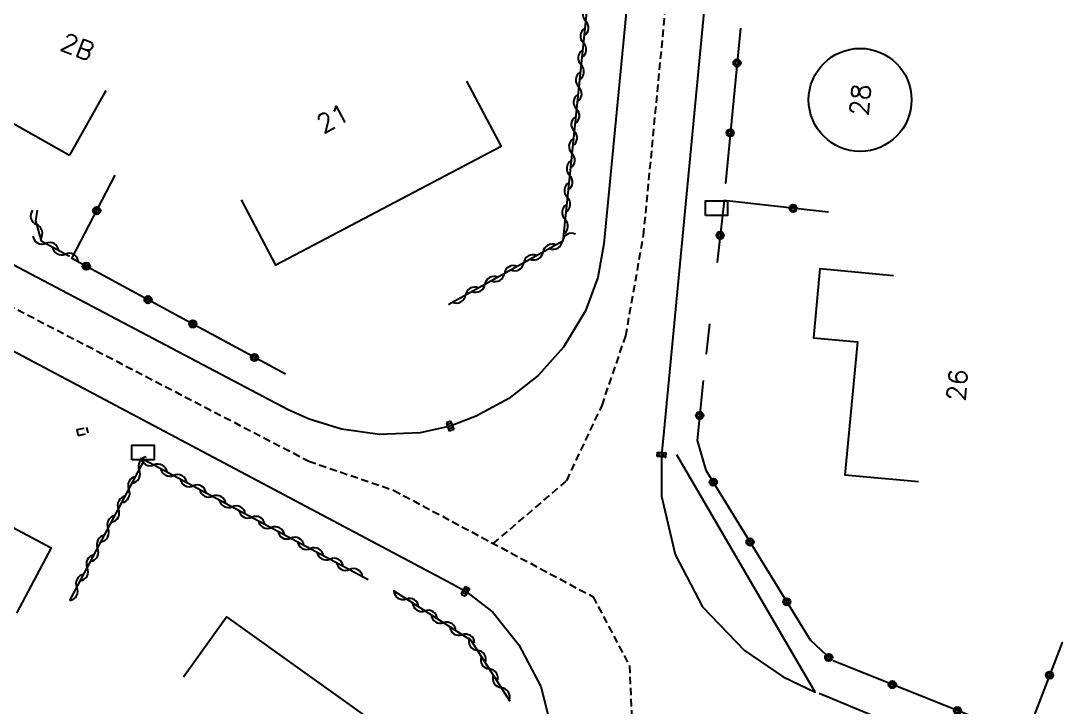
# Model space of a CAD drawing. Header units: millimetres. Extents: x 111000 to 112001, y 129999 to 131000.
# Drawn here: x 111751.5 to 111822, y 130832.7 to 130879.2 of the extents above; entities that cross this region are included whole.
import ezdxf
from ezdxf.enums import TextEntityAlignment as Align

# ---------------------------------------------------------------- set-up
doc = ezdxf.new("R2010")
doc.units = ezdxf.units.MM
doc.linetypes.add('DASHED', pattern=[0.75, 0.5, -0.25])
doc.layers.get('0').update_dxf_attribs({"linetype": 'CONTINUOUS'})
for name, color, linetype in [('W0001', 6, 'DASHED'), ('W0008', 7, 'CONTINUOUS'), ('W0100', 7, 'CONTINUOUS'), ('W0112', 1, 'DASHED'), ('W0310', 3, 'CONTINUOUS'), ('W0322', 7, 'CONTINUOUS'), ('W0400', 7, 'CONTINUOUS'), ('W0991', 7, 'CONTINUOUS'), ('W1102', 7, 'CONTINUOUS'), ('W1471', 7, 'CONTINUOUS')]:
    doc.layers.add(name, color=color, linetype=linetype)
doc.styles.get("Standard").update_dxf_attribs({"font": 'romans.shx', "width": 0.85})

# ---------------------------------------------------------------- blocks, each defined once
blk = doc.blocks.new('T1471')
at = {"color": 0, "linetype": 'Continuous', "flags": 128}
blk.add_lwpolyline([(-0.75, -0.5), (-0.75, 0.5), (0.75, 0.5), (0.75, -0.5), (-0.75, -0.5)], dxfattribs=at)
blk = doc.blocks.new('T400')
for p, q in [((-0.15, 0.3), (0.15, 0.3)), ((-0.15, -0.25), (-0.15, 0.3)), ((-0.15, 0.15), (0.15, 0.15)), ((-0.15, 0), (0.15, 0)), ((0.15, 0.3), (0.15, -0.25)), ((-0.15, -0.15), (0.15, -0.15)), ((-0.15, -0.25), (-0.15, -0.3)), ((-0.15, -0.3), (0.15, -0.3)), ((0.15, -0.3), (0.15, -0.25))]:
    blk.add_line(p, q)
blk = doc.blocks.new('t322o')
at = {"color": 0, "linetype": 'Continuous'}
for radius in [0.25, 0.15]:
    blk.add_circle((0, 0), radius, dxfattribs=at)
blk = doc.blocks.new('t310o')
at = {"color": 0, "linetype": 'Continuous'}
for centre, start, end in [((-0.5, 0.375), 216.8699, 323.1304), ((0.5, -0.375), 36.8699, 143.1303)]:
    blk.add_arc(centre, 0.625, start, end, dxfattribs=at)

msp = doc.modelspace()

# ---------------------------------------------------------------- linework, layer by layer
at = {"layer": 'W0001'}
for points in [[(111783.49, 130843.804), (111788.465, 130848.054), (111790.847, 130853.145), (111792.454, 130857.847), (111793.662, 130864.647), (111798.59, 130915.582), (111806.757, 131000)], [(111746.643, 130862.034), (111771.002, 130849.374), (111776.737, 130847.41), (111790.242, 130840.199), (111792.709, 130835.538), (111793.282, 130822.372), (111790.559, 130814.839), (111786.284, 130802.813), (111777.051, 130779.792)]]:
    msp.add_lwpolyline(points, dxfattribs=at)
at = {"layer": 'W0008'}
msp.add_line((111805.538, 130833.671), (111819.123, 130828.102), dxfattribs=at)
for points in [[(111804.151, 131000), (111803.543, 130993.722), (111803.091, 130988.714), (111797.735, 130933.851), (111795.338, 130908.874), (111795.152, 130907.321), (111790.979, 130864.076), (111790.572, 130861.805), (111789.735, 130859.542), (111788.241, 130857.075), (111786.529, 130855.174), (111784.532, 130853.606), (111782.336, 130852.41), (111780.567, 130851.743), (111778.546, 130851.3), (111775.791, 130851.178), (111773.213, 130851.546), (111771.034, 130852.218), (111769.602, 130852.844), (111747.192, 130864.644)], [(111809.362, 131000), (111802.934, 130933.374), (111800.364, 130907.054), (111800.218, 130905.756), (111794.977, 130850.907), (111794.883, 130849.806), (111794.874, 130847.011), (111795.807, 130843.053), (111797.66, 130839.525), (111800.483, 130836.56), (111803.12, 130834.788), (111805.279, 130833.76), (111795.917, 130849.812)], [(111745.014, 130860.001), (111780.744, 130841.048), (111781.6, 130840.572), (111783.459, 130839.152), (111785.226, 130836.95), (111786.696, 130834.132), (111787.529, 130830.906), (111787.622, 130827.452), (111787.171, 130824.009), (111786.376, 130819.489), (111785.422, 130814.927), (111784.022, 130809.044), (111782.241, 130802.416), (111780.042, 130795.393), (111777.685, 130788.649), (111774.61, 130780.843)]]:
    msp.add_lwpolyline(points, dxfattribs=at)
at = {"layer": 'W0100'}
for p in [(111757.254, 130874.441), (111750.959, 130872.231)]:
    msp.add_line(p, (111754.815, 130870.076), dxfattribs=at)
for points in [[(111781.686, 130875.078), (111784.015, 130870.654), (111768.777, 130862.633), (111768.777, 130862.633), (111768.777, 130862.633), (111768.777, 130862.633), (111768.777, 130862.633), (111768.777, 130862.633), (111768.777, 130862.633), (111768.777, 130862.633), (111768.777, 130862.633), (111768.777, 130862.633), (111768.777, 130862.633), (111768.777, 130862.633), (111768.777, 130862.633), (111768.777, 130862.633), (111768.777, 130862.633), (111768.777, 130862.633), (111768.777, 130862.633), (111768.777, 130862.633), (111768.777, 130862.633), (111768.777, 130862.633), (111768.777, 130862.633), (111768.777, 130862.633), (111768.777, 130862.633), (111768.777, 130862.633), (111768.777, 130862.633), (111768.777, 130862.633), (111768.777, 130862.633), (111768.777, 130862.633), (111768.777, 130862.633), (111768.777, 130862.633), (111768.777, 130862.633), (111768.777, 130862.633), (111768.777, 130862.633), (111768.777, 130862.633), (111768.777, 130862.633), (111768.777, 130862.633), (111768.777, 130862.633), (111768.777, 130862.633), (111768.777, 130862.633), (111768.777, 130862.633), (111768.777, 130862.633), (111768.777, 130862.633), (111768.777, 130862.633), (111768.777, 130862.633), (111768.777, 130862.633), (111768.777, 130862.633), (111768.777, 130862.633), (111768.777, 130862.633), (111768.777, 130862.633), (111768.777, 130862.633), (111768.777, 130862.633), (111768.777, 130862.633), (111768.777, 130862.633), (111768.777, 130862.633), (111768.777, 130862.633), (111768.777, 130862.633), (111768.777, 130862.633), (111768.777, 130862.633), (111768.777, 130862.633), (111768.777, 130862.633), (111768.777, 130862.633), (111768.777, 130862.633), (111768.777, 130862.633), (111768.777, 130862.633), (111768.777, 130862.633), (111768.777, 130862.633), (111768.777, 130862.633), (111768.777, 130862.633), (111768.777, 130862.633), (111768.777, 130862.633), (111768.777, 130862.633), (111768.777, 130862.633), (111768.777, 130862.633), (111768.777, 130862.633), (111768.777, 130862.633), (111768.777, 130862.633), (111768.777, 130862.633), (111768.777, 130862.633), (111768.777, 130862.633), (111768.777, 130862.633), (111768.777, 130862.633), (111768.777, 130862.633), (111768.777, 130862.633), (111768.777, 130862.633), (111768.777, 130862.633), (111768.777, 130862.633), (111768.777, 130862.633), (111768.777, 130862.633), (111768.777, 130862.633), (111768.777, 130862.633), (111768.777, 130862.633), (111768.777, 130862.633), (111768.777, 130862.633), (111768.777, 130862.633), (111768.777, 130862.633), (111768.777, 130862.633), (111768.777, 130862.633), (111768.777, 130862.633), (111768.777, 130862.633), (111768.777, 130862.633), (111768.777, 130862.633), (111768.777, 130862.633), (111768.777, 130862.633), (111768.777, 130862.633), (111768.777, 130862.633), (111768.777, 130862.633), (111768.777, 130862.633), (111768.777, 130862.633), (111768.777, 130862.633), (111768.777, 130862.633), (111768.777, 130862.633), (111768.777, 130862.633), (111768.777, 130862.633), (111768.777, 130862.633), (111768.777, 130862.633), (111768.777, 130862.633), (111768.777, 130862.633), (111768.777, 130862.633), (111768.777, 130862.633), (111766.448, 130867.057)], [(111810.574, 130861.914), (111805.596, 130862.379), (111805.161, 130857.721), (111808.131, 130857.444), (111807.291, 130848.453), (111812.269, 130847.988)], [(111807.291, 130848.453), (111807.291, 130848.453), (111807.291, 130848.453), (111807.291, 130848.453), (111807.291, 130848.453), (111807.291, 130848.453), (111807.291, 130848.453), (111807.291, 130848.453), (111807.291, 130848.453), (111807.291, 130848.453), (111807.291, 130848.453), (111807.291, 130848.453), (111807.291, 130848.453), (111807.291, 130848.453), (111807.291, 130848.453), (111807.291, 130848.453), (111807.291, 130848.453), (111807.291, 130848.453), (111807.291, 130848.453), (111807.291, 130848.453), (111807.291, 130848.453), (111807.291, 130848.453), (111807.291, 130848.453), (111807.291, 130848.453), (111807.291, 130848.453), (111807.291, 130848.453), (111807.291, 130848.453), (111807.291, 130848.453), (111807.291, 130848.453), (111807.291, 130848.453), (111807.291, 130848.453), (111807.291, 130848.453), (111807.291, 130848.453), (111807.291, 130848.453), (111807.291, 130848.453), (111807.291, 130848.453), (111807.291, 130848.453), (111807.291, 130848.453), (111807.291, 130848.453), (111807.291, 130848.453), (111807.291, 130848.453), (111807.291, 130848.453), (111807.291, 130848.453), (111807.291, 130848.453), (111807.291, 130848.453), (111807.291, 130848.453), (111807.291, 130848.453), (111807.291, 130848.453), (111807.291, 130848.453), (111807.291, 130848.453), (111807.291, 130848.453), (111807.291, 130848.453), (111807.291, 130848.453), (111807.291, 130848.453), (111807.291, 130848.453), (111807.291, 130848.453), (111807.291, 130848.453), (111807.291, 130848.453), (111807.291, 130848.453), (111807.291, 130848.453), (111807.291, 130848.453)], [(111744.769, 130848.194), (111753.556, 130843.517), (111753.556, 130843.517), (111753.556, 130843.517), (111753.556, 130843.517), (111753.556, 130843.517), (111753.556, 130843.517), (111753.556, 130843.517), (111753.556, 130843.517), (111753.556, 130843.517), (111753.556, 130843.517), (111753.556, 130843.517), (111753.556, 130843.517), (111753.556, 130843.517), (111753.556, 130843.517), (111753.556, 130843.517), (111753.556, 130843.517), (111753.556, 130843.517), (111753.556, 130843.517), (111753.556, 130843.517), (111753.556, 130843.517), (111753.556, 130843.517), (111753.556, 130843.517), (111753.556, 130843.517), (111753.556, 130843.517), (111753.556, 130843.517), (111753.556, 130843.517), (111753.556, 130843.517), (111753.556, 130843.517), (111753.556, 130843.517), (111753.556, 130843.517), (111753.556, 130843.517), (111753.556, 130843.517), (111753.556, 130843.517), (111753.556, 130843.517), (111753.556, 130843.517), (111753.556, 130843.517), (111753.556, 130843.517), (111753.556, 130843.517), (111753.556, 130843.517), (111753.556, 130843.517), (111753.556, 130843.517), (111753.556, 130843.517), (111753.556, 130843.517), (111753.556, 130843.517), (111753.556, 130843.517), (111753.556, 130843.517), (111753.556, 130843.517), (111753.556, 130843.517), (111753.556, 130843.517), (111753.556, 130843.517), (111753.556, 130843.517), (111753.556, 130843.517), (111753.556, 130843.517), (111753.556, 130843.517), (111753.556, 130843.517), (111753.556, 130843.517), (111753.556, 130843.517), (111753.556, 130843.517), (111753.556, 130843.517), (111753.556, 130843.517), (111753.556, 130843.517), (111753.556, 130843.517), (111753.556, 130843.517), (111753.556, 130843.517), (111753.556, 130843.517), (111753.556, 130843.517), (111753.556, 130843.517), (111753.556, 130843.517), (111753.556, 130843.517), (111753.556, 130843.517), (111753.556, 130843.517), (111753.556, 130843.517), (111753.556, 130843.517), (111753.556, 130843.517), (111753.556, 130843.517), (111753.556, 130843.517), (111753.556, 130843.517), (111753.556, 130843.517), (111753.556, 130843.517), (111753.556, 130843.517), (111753.556, 130843.517), (111753.556, 130843.517), (111753.556, 130843.517), (111753.556, 130843.517), (111753.556, 130843.517), (111753.556, 130843.517), (111753.556, 130843.517), (111753.556, 130843.517), (111753.556, 130843.517), (111753.556, 130843.517), (111753.556, 130843.517), (111753.556, 130843.517), (111753.556, 130843.517), (111753.556, 130843.517), (111753.556, 130843.517), (111753.556, 130843.517), (111753.556, 130843.517), (111753.556, 130843.517), (111753.556, 130843.517), (111753.556, 130843.517), (111753.556, 130843.517), (111753.556, 130843.517), (111753.556, 130843.517), (111753.556, 130843.517), (111753.556, 130843.517), (111753.556, 130843.517), (111753.556, 130843.517), (111753.556, 130843.517), (111753.556, 130843.517), (111753.556, 130843.517), (111753.556, 130843.517), (111753.556, 130843.517), (111753.556, 130843.517), (111753.556, 130843.517), (111753.556, 130843.517), (111753.556, 130843.517), (111753.556, 130843.517), (111753.556, 130843.517), (111753.556, 130843.517), (111751.207, 130839.103)], [(111762.521, 130834.79), (111765.431, 130838.856), (111776.819, 130830.706)]]:
    msp.add_lwpolyline(points, dxfattribs=at)
at = {"layer": 'W0112'}
for points in [[(111755.305, 130851.505), (111755.988, 130851.654), (111755.988, 130851.654), (111755.988, 130851.654), (111755.988, 130851.654), (111755.988, 130851.654), (111755.988, 130851.654), (111755.988, 130851.654), (111755.988, 130851.654), (111755.988, 130851.654), (111755.988, 130851.654), (111755.988, 130851.654), (111755.988, 130851.654), (111755.988, 130851.654), (111755.988, 130851.654), (111755.988, 130851.654), (111755.988, 130851.654), (111755.988, 130851.654), (111755.988, 130851.654), (111755.988, 130851.654), (111755.988, 130851.654), (111755.988, 130851.654), (111755.988, 130851.654), (111755.988, 130851.654), (111755.988, 130851.654), (111755.988, 130851.654), (111755.988, 130851.654), (111755.988, 130851.654), (111755.988, 130851.654), (111755.988, 130851.654), (111755.988, 130851.654), (111755.988, 130851.654), (111755.988, 130851.654), (111755.988, 130851.654), (111755.988, 130851.654), (111755.988, 130851.654), (111755.988, 130851.654), (111755.988, 130851.654), (111755.988, 130851.654), (111755.988, 130851.654), (111755.988, 130851.654), (111755.988, 130851.654), (111755.988, 130851.654), (111755.988, 130851.654), (111755.988, 130851.654), (111755.988, 130851.654), (111755.988, 130851.654), (111755.988, 130851.654), (111755.988, 130851.654), (111755.988, 130851.654), (111755.988, 130851.654), (111755.988, 130851.654), (111755.988, 130851.654), (111755.988, 130851.654), (111755.988, 130851.654), (111755.988, 130851.654), (111755.988, 130851.654), (111755.988, 130851.654), (111755.988, 130851.654), (111755.988, 130851.654), (111755.988, 130851.654), (111755.988, 130851.654), (111755.988, 130851.654), (111755.988, 130851.654), (111755.988, 130851.654), (111755.988, 130851.654), (111755.988, 130851.654), (111755.988, 130851.654), (111755.988, 130851.654), (111755.988, 130851.654), (111755.988, 130851.654), (111755.988, 130851.654), (111755.988, 130851.654), (111755.988, 130851.654), (111755.988, 130851.654), (111755.988, 130851.654), (111755.988, 130851.654), (111755.988, 130851.654), (111755.988, 130851.654), (111755.988, 130851.654), (111755.988, 130851.654), (111755.988, 130851.654), (111755.988, 130851.654), (111755.988, 130851.654), (111755.988, 130851.654), (111755.988, 130851.654), (111755.988, 130851.654), (111755.988, 130851.654), (111755.988, 130851.654), (111755.988, 130851.654), (111755.988, 130851.654), (111755.988, 130851.654), (111755.988, 130851.654), (111755.988, 130851.654), (111755.988, 130851.654), (111755.988, 130851.654), (111755.988, 130851.654), (111755.988, 130851.654), (111755.988, 130851.654), (111755.988, 130851.654), (111755.988, 130851.654), (111755.988, 130851.654), (111755.988, 130851.654), (111755.988, 130851.654), (111755.988, 130851.654), (111755.988, 130851.654), (111755.988, 130851.654), (111755.988, 130851.654), (111755.988, 130851.654), (111755.988, 130851.654), (111755.988, 130851.654), (111755.988, 130851.654), (111755.988, 130851.654), (111755.988, 130851.654), (111755.988, 130851.654), (111755.988, 130851.654), (111755.988, 130851.654), (111755.988, 130851.654), (111755.988, 130851.654), (111755.988, 130851.654)], [(111755.305, 130851.505), (111755.391, 130851.114), (111756.073, 130851.263), (111755.988, 130851.654), (111755.988, 130851.654), (111755.988, 130851.654), (111755.988, 130851.654), (111755.988, 130851.654), (111755.988, 130851.654), (111755.988, 130851.654), (111755.988, 130851.654), (111755.988, 130851.654), (111755.988, 130851.654), (111755.988, 130851.654), (111755.988, 130851.654), (111755.988, 130851.654), (111755.988, 130851.654), (111755.988, 130851.654), (111755.988, 130851.654), (111755.988, 130851.654), (111755.988, 130851.654), (111755.988, 130851.654), (111755.988, 130851.654), (111755.988, 130851.654), (111755.988, 130851.654), (111755.988, 130851.654), (111755.988, 130851.654), (111755.988, 130851.654), (111755.988, 130851.654), (111755.988, 130851.654), (111755.988, 130851.654), (111755.988, 130851.654), (111755.988, 130851.654), (111755.988, 130851.654), (111755.988, 130851.654), (111755.988, 130851.654), (111755.988, 130851.654), (111755.988, 130851.654), (111755.988, 130851.654), (111755.988, 130851.654), (111755.988, 130851.654), (111755.988, 130851.654), (111755.988, 130851.654), (111755.988, 130851.654), (111755.988, 130851.654), (111755.988, 130851.654), (111755.988, 130851.654), (111755.988, 130851.654), (111755.988, 130851.654), (111755.988, 130851.654), (111755.988, 130851.654), (111755.988, 130851.654), (111755.988, 130851.654), (111755.988, 130851.654), (111755.988, 130851.654), (111755.988, 130851.654), (111755.988, 130851.654), (111755.988, 130851.654), (111755.988, 130851.654), (111755.988, 130851.654), (111755.988, 130851.654), (111755.988, 130851.654), (111755.988, 130851.654), (111755.988, 130851.654), (111755.988, 130851.654), (111755.988, 130851.654), (111755.988, 130851.654), (111755.988, 130851.654), (111755.988, 130851.654), (111755.988, 130851.654), (111755.988, 130851.654), (111755.988, 130851.654), (111755.988, 130851.654), (111755.988, 130851.654), (111755.988, 130851.654), (111755.988, 130851.654), (111755.988, 130851.654), (111755.988, 130851.654), (111755.988, 130851.654), (111755.988, 130851.654), (111755.988, 130851.654), (111755.988, 130851.654), (111755.988, 130851.654), (111755.988, 130851.654), (111755.988, 130851.654), (111755.988, 130851.654), (111755.988, 130851.654), (111755.988, 130851.654), (111755.988, 130851.654), (111755.988, 130851.654), (111755.988, 130851.654), (111755.988, 130851.654), (111755.988, 130851.654), (111755.988, 130851.654), (111755.988, 130851.654), (111755.988, 130851.654), (111755.988, 130851.654), (111755.988, 130851.654), (111755.988, 130851.654), (111755.988, 130851.654), (111755.988, 130851.654), (111755.988, 130851.654), (111755.988, 130851.654), (111755.988, 130851.654), (111755.988, 130851.654), (111755.988, 130851.654), (111755.988, 130851.654), (111755.988, 130851.654), (111755.988, 130851.654), (111755.988, 130851.654), (111755.988, 130851.654), (111755.988, 130851.654), (111755.988, 130851.654), (111755.988, 130851.654), (111755.988, 130851.654), (111755.988, 130851.654), (111755.988, 130851.654), (111755.988, 130851.654), (111755.988, 130851.654), (111755.988, 130851.654)]]:
    msp.add_lwpolyline(points, dxfattribs=at)
at = {"layer": 'W0310'}
for points in [[(111790.616, 130887.612), (111788.193, 130864.263), (111780.471, 130859.971), (111780.471, 130859.971), (111780.471, 130859.971), (111780.471, 130859.971), (111780.471, 130859.971), (111780.471, 130859.971), (111780.471, 130859.971), (111780.471, 130859.971), (111780.471, 130859.971), (111780.471, 130859.971), (111780.471, 130859.971), (111780.471, 130859.971), (111780.471, 130859.971), (111780.471, 130859.971), (111780.471, 130859.971), (111780.471, 130859.971), (111780.471, 130859.971), (111780.471, 130859.971), (111780.471, 130859.971), (111780.471, 130859.971), (111780.471, 130859.971), (111780.471, 130859.971), (111780.471, 130859.971), (111780.471, 130859.971), (111780.471, 130859.971), (111780.471, 130859.971), (111780.471, 130859.971), (111780.471, 130859.971), (111780.471, 130859.971), (111780.471, 130859.971), (111780.471, 130859.971), (111780.471, 130859.971), (111780.471, 130859.971), (111780.471, 130859.971), (111780.471, 130859.971), (111780.471, 130859.971), (111780.471, 130859.971), (111780.471, 130859.971), (111780.471, 130859.971), (111780.471, 130859.971), (111780.471, 130859.971), (111780.471, 130859.971), (111780.471, 130859.971), (111780.471, 130859.971), (111780.471, 130859.971), (111780.471, 130859.971), (111780.471, 130859.971), (111780.471, 130859.971), (111780.471, 130859.971), (111780.471, 130859.971), (111780.471, 130859.971), (111780.471, 130859.971), (111780.471, 130859.971), (111780.471, 130859.971), (111780.471, 130859.971), (111780.471, 130859.971), (111780.471, 130859.971), (111780.471, 130859.971), (111780.471, 130859.971), (111780.471, 130859.971), (111780.471, 130859.971), (111780.471, 130859.971), (111780.471, 130859.971), (111780.471, 130859.971), (111780.471, 130859.971), (111780.471, 130859.971), (111780.471, 130859.971), (111780.471, 130859.971), (111780.471, 130859.971), (111780.471, 130859.971), (111780.471, 130859.971), (111780.471, 130859.971), (111780.471, 130859.971), (111780.471, 130859.971), (111780.471, 130859.971), (111780.471, 130859.971), (111780.471, 130859.971), (111780.471, 130859.971), (111780.471, 130859.971), (111780.471, 130859.971), (111780.471, 130859.971), (111780.471, 130859.971), (111780.471, 130859.971), (111780.471, 130859.971), (111780.471, 130859.971), (111780.471, 130859.971), (111780.471, 130859.971), (111780.471, 130859.971), (111780.471, 130859.971), (111780.471, 130859.971), (111780.471, 130859.971), (111780.471, 130859.971), (111780.471, 130859.971), (111780.471, 130859.971), (111780.471, 130859.971), (111780.471, 130859.971), (111780.471, 130859.971), (111780.471, 130859.971), (111780.471, 130859.971)], [(111752.613, 130866.357), (111752.503, 130865.626), (111752.883, 130864.286), (111754.798, 130863.232)], [(111752.515, 130864.334), (111752.515, 130864.334), (111752.515, 130864.334), (111752.515, 130864.334), (111752.515, 130864.334), (111752.515, 130864.334), (111752.515, 130864.334), (111752.515, 130864.334), (111752.515, 130864.334), (111752.515, 130864.334), (111752.515, 130864.334), (111752.515, 130864.334), (111752.515, 130864.334), (111752.515, 130864.334), (111752.515, 130864.334), (111752.515, 130864.334), (111752.515, 130864.334), (111752.515, 130864.334), (111752.515, 130864.334), (111752.515, 130864.334), (111752.515, 130864.334), (111752.515, 130864.334), (111752.515, 130864.334), (111752.515, 130864.334), (111752.515, 130864.334), (111752.515, 130864.334), (111752.515, 130864.334), (111752.515, 130864.334), (111752.515, 130864.334), (111752.515, 130864.334), (111752.515, 130864.334), (111752.515, 130864.334), (111752.515, 130864.334), (111752.515, 130864.334), (111752.515, 130864.334), (111752.515, 130864.334), (111752.515, 130864.334), (111752.515, 130864.334), (111752.515, 130864.334), (111752.515, 130864.334), (111752.515, 130864.334), (111752.515, 130864.334), (111752.515, 130864.334), (111752.515, 130864.334), (111752.515, 130864.334), (111752.515, 130864.334), (111752.515, 130864.334), (111752.515, 130864.334), (111752.515, 130864.334), (111752.515, 130864.334), (111752.515, 130864.334), (111752.515, 130864.334), (111752.515, 130864.334), (111752.515, 130864.334), (111752.515, 130864.334), (111752.515, 130864.334), (111752.515, 130864.334), (111752.515, 130864.334), (111752.515, 130864.334), (111752.515, 130864.334), (111752.515, 130864.334), (111752.515, 130864.334), (111752.515, 130864.334), (111752.515, 130864.334), (111752.515, 130864.334), (111752.515, 130864.334), (111752.515, 130864.334), (111752.515, 130864.334), (111752.515, 130864.334), (111752.515, 130864.334), (111752.515, 130864.334), (111752.515, 130864.334), (111752.515, 130864.334), (111752.515, 130864.334), (111752.515, 130864.334), (111752.515, 130864.334), (111752.515, 130864.334), (111752.515, 130864.334), (111752.515, 130864.334), (111752.515, 130864.334), (111752.515, 130864.334), (111752.515, 130864.334), (111752.515, 130864.334), (111752.515, 130864.334), (111752.515, 130864.334), (111752.515, 130864.334), (111752.515, 130864.334), (111752.515, 130864.334), (111752.515, 130864.334), (111752.515, 130864.334), (111752.515, 130864.334), (111752.515, 130864.334), (111752.515, 130864.334), (111752.515, 130864.334), (111752.515, 130864.334), (111752.515, 130864.334), (111752.515, 130864.334), (111752.515, 130864.334), (111752.515, 130864.334), (111752.515, 130864.334), (111752.515, 130864.334)], [(111780.471, 130859.971), (111780.471, 130859.971), (111780.471, 130859.971), (111780.471, 130859.971), (111780.471, 130859.971), (111780.471, 130859.971), (111780.471, 130859.971), (111780.471, 130859.971), (111780.471, 130859.971), (111780.471, 130859.971), (111780.471, 130859.971), (111780.471, 130859.971), (111780.471, 130859.971), (111780.471, 130859.971), (111780.471, 130859.971), (111780.471, 130859.971), (111780.471, 130859.971), (111780.471, 130859.971), (111780.471, 130859.971), (111780.471, 130859.971)], [(111754.829, 130839.951), (111754.829, 130839.951), (111754.829, 130839.951), (111754.829, 130839.951), (111754.829, 130839.951), (111754.829, 130839.951), (111754.829, 130839.951), (111754.829, 130839.951), (111754.829, 130839.951), (111754.829, 130839.951), (111754.829, 130839.951), (111754.829, 130839.951), (111754.829, 130839.951), (111754.829, 130839.951), (111754.829, 130839.951), (111754.829, 130839.951), (111754.829, 130839.951), (111754.829, 130839.951), (111759.892, 130849.462), (111775.02, 130841.374)], [(111776.752, 130840.597), (111776.752, 130840.597), (111776.752, 130840.597), (111776.752, 130840.597), (111776.752, 130840.597), (111776.752, 130840.597), (111776.752, 130840.597), (111776.752, 130840.597), (111776.752, 130840.597), (111776.752, 130840.597), (111776.752, 130840.597), (111776.752, 130840.597), (111776.752, 130840.597), (111776.752, 130840.597), (111776.752, 130840.597), (111776.752, 130840.597), (111776.752, 130840.597), (111776.752, 130840.597), (111776.752, 130840.597), (111776.752, 130840.597), (111776.752, 130840.597), (111776.752, 130840.597), (111776.752, 130840.597), (111776.752, 130840.597), (111776.752, 130840.597), (111776.752, 130840.597), (111776.752, 130840.597), (111776.752, 130840.597), (111776.752, 130840.597), (111776.752, 130840.597), (111776.752, 130840.597), (111776.752, 130840.597), (111776.752, 130840.597), (111776.752, 130840.597), (111776.752, 130840.597), (111776.752, 130840.597), (111776.752, 130840.597), (111776.752, 130840.597), (111776.752, 130840.597), (111776.752, 130840.597), (111776.752, 130840.597), (111776.752, 130840.597), (111776.752, 130840.597), (111776.752, 130840.597), (111776.752, 130840.597), (111776.752, 130840.597), (111776.752, 130840.597), (111776.752, 130840.597), (111776.752, 130840.597), (111776.752, 130840.597), (111776.752, 130840.597), (111776.752, 130840.597), (111776.752, 130840.597), (111776.752, 130840.597), (111776.752, 130840.597), (111776.752, 130840.597), (111776.752, 130840.597), (111776.752, 130840.597), (111776.752, 130840.597), (111776.752, 130840.597), (111776.752, 130840.597), (111776.752, 130840.597), (111776.752, 130840.597), (111776.752, 130840.597), (111776.752, 130840.597), (111776.752, 130840.597), (111776.752, 130840.597), (111776.752, 130840.597), (111776.752, 130840.597), (111776.752, 130840.597), (111776.752, 130840.597), (111776.752, 130840.597), (111776.752, 130840.597), (111776.752, 130840.597), (111776.752, 130840.597), (111776.752, 130840.597), (111776.752, 130840.597), (111776.752, 130840.597), (111776.752, 130840.597), (111776.752, 130840.597), (111776.752, 130840.597), (111776.752, 130840.597), (111776.752, 130840.597), (111776.752, 130840.597), (111776.752, 130840.597), (111776.752, 130840.597), (111776.752, 130840.597), (111776.752, 130840.597), (111776.752, 130840.597), (111776.752, 130840.597), (111776.752, 130840.597), (111776.752, 130840.597), (111776.752, 130840.597), (111776.752, 130840.597), (111776.752, 130840.597), (111776.752, 130840.597), (111776.752, 130840.597), (111776.752, 130840.597), (111776.752, 130840.597), (111776.752, 130840.597), (111776.752, 130840.597)], [(111776.752, 130840.597), (111776.752, 130840.597), (111776.752, 130840.597), (111776.752, 130840.597), (111776.752, 130840.597), (111776.752, 130840.597), (111776.752, 130840.597), (111776.752, 130840.597), (111776.752, 130840.597), (111776.752, 130840.597), (111776.752, 130840.597), (111776.752, 130840.597), (111776.752, 130840.597), (111776.752, 130840.597), (111776.752, 130840.597), (111776.752, 130840.597), (111776.752, 130840.597), (111776.752, 130840.597), (111781.973, 130837.258), (111784.611, 130833.152)], [(111754.829, 130839.951), (111754.829, 130839.951), (111754.829, 130839.951), (111754.829, 130839.951), (111754.829, 130839.951), (111754.829, 130839.951), (111754.829, 130839.951), (111754.829, 130839.951), (111754.829, 130839.951), (111754.829, 130839.951), (111754.829, 130839.951), (111754.829, 130839.951), (111754.829, 130839.951), (111754.829, 130839.951), (111754.829, 130839.951), (111754.829, 130839.951), (111754.829, 130839.951), (111754.829, 130839.951), (111754.829, 130839.951), (111754.829, 130839.951), (111754.829, 130839.951), (111754.829, 130839.951), (111754.829, 130839.951), (111754.829, 130839.951), (111754.829, 130839.951), (111754.829, 130839.951), (111754.829, 130839.951), (111754.829, 130839.951), (111754.829, 130839.951), (111754.829, 130839.951), (111754.829, 130839.951), (111754.829, 130839.951), (111754.829, 130839.951), (111754.829, 130839.951), (111754.829, 130839.951), (111754.829, 130839.951), (111754.829, 130839.951), (111754.829, 130839.951), (111754.829, 130839.951), (111754.829, 130839.951), (111754.829, 130839.951), (111754.829, 130839.951), (111754.829, 130839.951), (111754.829, 130839.951), (111754.829, 130839.951), (111754.829, 130839.951), (111754.829, 130839.951), (111754.829, 130839.951), (111754.829, 130839.951), (111754.829, 130839.951), (111754.829, 130839.951), (111754.829, 130839.951), (111754.829, 130839.951), (111754.829, 130839.951), (111754.829, 130839.951), (111754.829, 130839.951), (111754.829, 130839.951), (111754.829, 130839.951), (111754.829, 130839.951), (111754.829, 130839.951), (111754.829, 130839.951), (111754.829, 130839.951), (111754.829, 130839.951), (111754.829, 130839.951), (111754.829, 130839.951), (111754.829, 130839.951), (111754.829, 130839.951), (111754.829, 130839.951), (111754.829, 130839.951), (111754.829, 130839.951), (111754.829, 130839.951), (111754.829, 130839.951), (111754.829, 130839.951), (111754.829, 130839.951), (111754.829, 130839.951), (111754.829, 130839.951), (111754.829, 130839.951), (111754.829, 130839.951), (111754.829, 130839.951), (111754.829, 130839.951), (111754.829, 130839.951), (111754.829, 130839.951), (111754.829, 130839.951), (111754.829, 130839.951), (111754.829, 130839.951), (111754.829, 130839.951), (111754.829, 130839.951), (111754.829, 130839.951), (111754.829, 130839.951), (111754.829, 130839.951), (111754.829, 130839.951), (111754.829, 130839.951), (111754.829, 130839.951), (111754.829, 130839.951), (111754.829, 130839.951), (111754.829, 130839.951), (111754.829, 130839.951), (111754.829, 130839.951), (111754.829, 130839.951), (111754.829, 130839.951), (111754.829, 130839.951)]]:
    msp.add_lwpolyline(points, dxfattribs=at)
at = {"layer": 'W0322'}
for points in [[(111800.219, 130878.67), (111799.195, 130868.175), (111799.195, 130868.175), (111799.195, 130868.175), (111799.195, 130868.175), (111799.195, 130868.175), (111799.195, 130868.175), (111799.195, 130868.175), (111799.195, 130868.175), (111799.195, 130868.175), (111799.195, 130868.175), (111799.195, 130868.175), (111799.195, 130868.175), (111799.195, 130868.175), (111799.195, 130868.175), (111799.195, 130868.175), (111799.195, 130868.175), (111799.195, 130868.175), (111799.195, 130868.175), (111799.195, 130868.175), (111799.195, 130868.175), (111799.195, 130868.175), (111799.195, 130868.175), (111799.195, 130868.175), (111799.195, 130868.175), (111799.195, 130868.175), (111799.195, 130868.175), (111799.195, 130868.175), (111799.195, 130868.175), (111799.195, 130868.175), (111799.195, 130868.175), (111799.195, 130868.175), (111799.195, 130868.175), (111799.195, 130868.175), (111799.195, 130868.175), (111799.195, 130868.175), (111799.195, 130868.175), (111799.195, 130868.175), (111799.195, 130868.175), (111799.195, 130868.175), (111799.195, 130868.175), (111799.195, 130868.175), (111799.195, 130868.175), (111799.195, 130868.175), (111799.195, 130868.175), (111799.195, 130868.175), (111799.195, 130868.175), (111799.195, 130868.175), (111799.195, 130868.175), (111799.195, 130868.175), (111799.195, 130868.175), (111799.195, 130868.175), (111799.195, 130868.175), (111799.195, 130868.175), (111799.195, 130868.175), (111799.195, 130868.175), (111799.195, 130868.175), (111799.195, 130868.175), (111799.195, 130868.175), (111799.195, 130868.175), (111799.195, 130868.175), (111799.195, 130868.175), (111799.195, 130868.175), (111799.195, 130868.175), (111799.195, 130868.175), (111799.195, 130868.175), (111799.195, 130868.175), (111799.195, 130868.175), (111799.195, 130868.175), (111799.195, 130868.175), (111799.195, 130868.175), (111799.195, 130868.175), (111799.195, 130868.175), (111799.195, 130868.175), (111799.195, 130868.175), (111799.195, 130868.175), (111799.195, 130868.175), (111799.195, 130868.175), (111799.195, 130868.175), (111799.195, 130868.175), (111799.195, 130868.175), (111799.195, 130868.175), (111799.195, 130868.175), (111799.195, 130868.175), (111799.195, 130868.175), (111799.195, 130868.175), (111799.195, 130868.175), (111799.195, 130868.175), (111799.195, 130868.175), (111799.195, 130868.175), (111799.195, 130868.175), (111799.195, 130868.175), (111799.195, 130868.175), (111799.195, 130868.175), (111799.195, 130868.175), (111799.195, 130868.175), (111799.195, 130868.175), (111799.195, 130868.175), (111799.195, 130868.175), (111799.195, 130868.175), (111799.195, 130868.175)], [(111762.21, 130859.17), (111754.969, 130863.084), (111757.894, 130868.728)], [(111799.195, 130868.175), (111799.195, 130868.175), (111799.195, 130868.175), (111799.195, 130868.175), (111799.195, 130868.175), (111799.195, 130868.175), (111799.195, 130868.175), (111799.195, 130868.175), (111799.195, 130868.175), (111799.195, 130868.175), (111799.195, 130868.175), (111799.195, 130868.175), (111799.195, 130868.175), (111799.195, 130868.175), (111799.195, 130868.175), (111799.195, 130868.175), (111799.195, 130868.175), (111799.195, 130868.175), (111799.195, 130868.175), (111799.195, 130868.175)], [(111799.118, 130867.006), (111798.644, 130862.841), (111798.644, 130862.841), (111798.644, 130862.841), (111798.644, 130862.841), (111798.644, 130862.841), (111798.644, 130862.841), (111798.644, 130862.841), (111798.644, 130862.841), (111798.644, 130862.841), (111798.644, 130862.841), (111798.644, 130862.841), (111798.644, 130862.841), (111798.644, 130862.841), (111798.644, 130862.841), (111798.644, 130862.841), (111798.644, 130862.841), (111798.644, 130862.841), (111798.644, 130862.841), (111798.644, 130862.841), (111798.644, 130862.841), (111798.644, 130862.841), (111798.644, 130862.841), (111798.644, 130862.841), (111798.644, 130862.841), (111798.644, 130862.841), (111798.644, 130862.841), (111798.644, 130862.841), (111798.644, 130862.841), (111798.644, 130862.841), (111798.644, 130862.841), (111798.644, 130862.841), (111798.644, 130862.841), (111798.644, 130862.841), (111798.644, 130862.841), (111798.644, 130862.841), (111798.644, 130862.841), (111798.644, 130862.841), (111798.644, 130862.841), (111798.644, 130862.841), (111798.644, 130862.841), (111798.644, 130862.841), (111798.644, 130862.841), (111798.644, 130862.841), (111798.644, 130862.841), (111798.644, 130862.841), (111798.644, 130862.841), (111798.644, 130862.841), (111798.644, 130862.841), (111798.644, 130862.841), (111798.644, 130862.841), (111798.644, 130862.841), (111798.644, 130862.841), (111798.644, 130862.841), (111798.644, 130862.841), (111798.644, 130862.841), (111798.644, 130862.841), (111798.644, 130862.841), (111798.644, 130862.841), (111798.644, 130862.841), (111798.644, 130862.841), (111798.644, 130862.841), (111798.644, 130862.841), (111798.644, 130862.841), (111798.644, 130862.841), (111798.644, 130862.841), (111798.644, 130862.841), (111798.644, 130862.841), (111798.644, 130862.841), (111798.644, 130862.841), (111798.644, 130862.841), (111798.644, 130862.841), (111798.644, 130862.841), (111798.644, 130862.841), (111798.644, 130862.841), (111798.644, 130862.841), (111798.644, 130862.841), (111798.644, 130862.841), (111798.644, 130862.841), (111798.644, 130862.841), (111798.644, 130862.841), (111798.644, 130862.841), (111798.644, 130862.841), (111798.644, 130862.841), (111798.644, 130862.841), (111798.644, 130862.841), (111798.644, 130862.841), (111798.644, 130862.841), (111798.644, 130862.841), (111798.644, 130862.841), (111798.644, 130862.841), (111798.644, 130862.841), (111798.644, 130862.841), (111798.644, 130862.841), (111798.644, 130862.841), (111798.644, 130862.841), (111798.644, 130862.841), (111798.644, 130862.841), (111798.644, 130862.841), (111798.644, 130862.841), (111798.644, 130862.841)], [(111806.146, 130866.207), (111806.146, 130866.207), (111806.146, 130866.207), (111806.146, 130866.207), (111806.146, 130866.207), (111806.146, 130866.207), (111806.146, 130866.207), (111806.146, 130866.207), (111806.146, 130866.207), (111806.146, 130866.207), (111806.146, 130866.207), (111806.146, 130866.207), (111806.146, 130866.207), (111806.146, 130866.207), (111806.146, 130866.207), (111806.146, 130866.207), (111806.146, 130866.207), (111806.146, 130866.207), (111806.146, 130866.207), (111799.102, 130867.006)], [(111806.146, 130866.207), (111806.146, 130866.207), (111806.146, 130866.207), (111806.146, 130866.207), (111806.146, 130866.207), (111806.146, 130866.207), (111806.146, 130866.207), (111806.146, 130866.207), (111806.146, 130866.207), (111806.146, 130866.207), (111806.146, 130866.207), (111806.146, 130866.207), (111806.146, 130866.207), (111806.146, 130866.207), (111806.146, 130866.207), (111806.146, 130866.207), (111806.146, 130866.207), (111806.146, 130866.207), (111806.146, 130866.207), (111806.146, 130866.207), (111806.146, 130866.207), (111806.146, 130866.207), (111806.146, 130866.207), (111806.146, 130866.207), (111806.146, 130866.207), (111806.146, 130866.207), (111806.146, 130866.207), (111806.146, 130866.207), (111806.146, 130866.207), (111806.146, 130866.207), (111806.146, 130866.207), (111806.146, 130866.207), (111806.146, 130866.207), (111806.146, 130866.207), (111806.146, 130866.207), (111806.146, 130866.207), (111806.146, 130866.207), (111806.146, 130866.207), (111806.146, 130866.207), (111806.146, 130866.207), (111806.146, 130866.207), (111806.146, 130866.207), (111806.146, 130866.207), (111806.146, 130866.207), (111806.146, 130866.207), (111806.146, 130866.207), (111806.146, 130866.207), (111806.146, 130866.207), (111806.146, 130866.207), (111806.146, 130866.207), (111806.146, 130866.207), (111806.146, 130866.207), (111806.146, 130866.207), (111806.146, 130866.207), (111806.146, 130866.207), (111806.146, 130866.207), (111806.146, 130866.207), (111806.146, 130866.207), (111806.146, 130866.207), (111806.146, 130866.207), (111806.146, 130866.207), (111806.146, 130866.207), (111806.146, 130866.207), (111806.146, 130866.207), (111806.146, 130866.207), (111806.146, 130866.207), (111806.146, 130866.207), (111806.146, 130866.207), (111806.146, 130866.207), (111806.146, 130866.207), (111806.146, 130866.207), (111806.146, 130866.207), (111806.146, 130866.207), (111806.146, 130866.207), (111806.146, 130866.207), (111806.146, 130866.207), (111806.146, 130866.207), (111806.146, 130866.207), (111806.146, 130866.207), (111806.146, 130866.207), (111806.146, 130866.207), (111806.146, 130866.207), (111806.146, 130866.207), (111806.146, 130866.207), (111806.146, 130866.207), (111806.146, 130866.207), (111806.146, 130866.207), (111806.146, 130866.207), (111806.146, 130866.207), (111806.146, 130866.207), (111806.146, 130866.207), (111806.146, 130866.207), (111806.146, 130866.207), (111806.146, 130866.207), (111806.146, 130866.207), (111806.146, 130866.207), (111806.146, 130866.207), (111806.146, 130866.207), (111806.146, 130866.207), (111806.146, 130866.207), (111806.146, 130866.207)], [(111755.107, 130863.02), (111755.107, 130863.02), (111755.107, 130863.02), (111755.107, 130863.02), (111755.107, 130863.02), (111755.107, 130863.02), (111755.107, 130863.02), (111755.107, 130863.02), (111755.107, 130863.02), (111755.107, 130863.02), (111755.107, 130863.02), (111755.107, 130863.02), (111755.107, 130863.02), (111755.107, 130863.02), (111755.107, 130863.02), (111755.107, 130863.02), (111755.107, 130863.02), (111755.107, 130863.02), (111755.107, 130863.02), (111755.107, 130863.02)], [(111798.644, 130862.841), (111798.644, 130862.841), (111798.644, 130862.841), (111798.644, 130862.841), (111798.644, 130862.841), (111798.644, 130862.841), (111798.644, 130862.841), (111798.644, 130862.841), (111798.644, 130862.841), (111798.644, 130862.841), (111798.644, 130862.841), (111798.644, 130862.841), (111798.644, 130862.841), (111798.644, 130862.841), (111798.644, 130862.841), (111798.644, 130862.841), (111798.644, 130862.841), (111798.644, 130862.841), (111798.644, 130862.841), (111798.644, 130862.841)], [(111769.416, 130855.259), (111762.21, 130859.17), (111762.21, 130859.17), (111762.21, 130859.17), (111762.21, 130859.17), (111762.21, 130859.17), (111762.21, 130859.17), (111762.21, 130859.17), (111762.21, 130859.17), (111762.21, 130859.17), (111762.21, 130859.17), (111762.21, 130859.17), (111762.21, 130859.17), (111762.21, 130859.17), (111762.21, 130859.17), (111762.21, 130859.17), (111762.21, 130859.17), (111762.21, 130859.17), (111762.21, 130859.17), (111762.21, 130859.17), (111762.21, 130859.17), (111762.21, 130859.17), (111762.21, 130859.17), (111762.21, 130859.17), (111762.21, 130859.17), (111762.21, 130859.17), (111762.21, 130859.17), (111762.21, 130859.17), (111762.21, 130859.17), (111762.21, 130859.17), (111762.21, 130859.17), (111762.21, 130859.17), (111762.21, 130859.17), (111762.21, 130859.17), (111762.21, 130859.17), (111762.21, 130859.17), (111762.21, 130859.17), (111762.21, 130859.17), (111762.21, 130859.17), (111762.21, 130859.17), (111762.21, 130859.17), (111762.21, 130859.17), (111762.21, 130859.17), (111762.21, 130859.17), (111762.21, 130859.17), (111762.21, 130859.17), (111762.21, 130859.17), (111762.21, 130859.17), (111762.21, 130859.17), (111762.21, 130859.17), (111762.21, 130859.17), (111762.21, 130859.17), (111762.21, 130859.17), (111762.21, 130859.17), (111762.21, 130859.17), (111762.21, 130859.17), (111762.21, 130859.17), (111762.21, 130859.17), (111762.21, 130859.17), (111762.21, 130859.17), (111762.21, 130859.17), (111762.21, 130859.17), (111762.21, 130859.17), (111762.21, 130859.17), (111762.21, 130859.17), (111762.21, 130859.17), (111762.21, 130859.17), (111762.21, 130859.17), (111762.21, 130859.17), (111762.21, 130859.17), (111762.21, 130859.17), (111762.21, 130859.17), (111762.21, 130859.17), (111762.21, 130859.17), (111762.21, 130859.17), (111762.21, 130859.17), (111762.21, 130859.17), (111762.21, 130859.17), (111762.21, 130859.17), (111762.21, 130859.17), (111762.21, 130859.17), (111762.21, 130859.17), (111762.21, 130859.17), (111762.21, 130859.17), (111762.21, 130859.17), (111762.21, 130859.17), (111762.21, 130859.17), (111762.21, 130859.17), (111762.21, 130859.17), (111762.21, 130859.17), (111762.21, 130859.17), (111762.21, 130859.17), (111762.21, 130859.17), (111762.21, 130859.17), (111762.21, 130859.17), (111762.21, 130859.17), (111762.21, 130859.17), (111762.21, 130859.17), (111762.21, 130859.17), (111762.21, 130859.17), (111762.21, 130859.17)], [(111798.13, 130858.656), (111797.9, 130856.645), (111797.9, 130856.645), (111797.9, 130856.645), (111797.9, 130856.645), (111797.9, 130856.645), (111797.9, 130856.645), (111797.9, 130856.645), (111797.9, 130856.645), (111797.9, 130856.645), (111797.9, 130856.645), (111797.9, 130856.645), (111797.9, 130856.645), (111797.9, 130856.645), (111797.9, 130856.645), (111797.9, 130856.645), (111797.9, 130856.645), (111797.9, 130856.645), (111797.9, 130856.645), (111797.9, 130856.645), (111797.9, 130856.645), (111797.9, 130856.645), (111797.9, 130856.645), (111797.9, 130856.645), (111797.9, 130856.645), (111797.9, 130856.645), (111797.9, 130856.645), (111797.9, 130856.645), (111797.9, 130856.645), (111797.9, 130856.645), (111797.9, 130856.645), (111797.9, 130856.645), (111797.9, 130856.645), (111797.9, 130856.645), (111797.9, 130856.645), (111797.9, 130856.645), (111797.9, 130856.645), (111797.9, 130856.645), (111797.9, 130856.645), (111797.9, 130856.645), (111797.9, 130856.645), (111797.9, 130856.645), (111797.9, 130856.645), (111797.9, 130856.645), (111797.9, 130856.645), (111797.9, 130856.645), (111797.9, 130856.645), (111797.9, 130856.645), (111797.9, 130856.645), (111797.9, 130856.645), (111797.9, 130856.645), (111797.9, 130856.645), (111797.9, 130856.645), (111797.9, 130856.645), (111797.9, 130856.645), (111797.9, 130856.645), (111797.9, 130856.645), (111797.9, 130856.645), (111797.9, 130856.645), (111797.9, 130856.645), (111797.9, 130856.645), (111797.9, 130856.645), (111797.9, 130856.645), (111797.9, 130856.645), (111797.9, 130856.645), (111797.9, 130856.645), (111797.9, 130856.645), (111797.9, 130856.645), (111797.9, 130856.645), (111797.9, 130856.645), (111797.9, 130856.645), (111797.9, 130856.645), (111797.9, 130856.645), (111797.9, 130856.645), (111797.9, 130856.645), (111797.9, 130856.645), (111797.9, 130856.645), (111797.9, 130856.645), (111797.9, 130856.645), (111797.9, 130856.645), (111797.9, 130856.645), (111797.9, 130856.645), (111797.9, 130856.645), (111797.9, 130856.645), (111797.9, 130856.645), (111797.9, 130856.645), (111797.9, 130856.645), (111797.9, 130856.645), (111797.9, 130856.645), (111797.9, 130856.645), (111797.9, 130856.645), (111797.9, 130856.645), (111797.9, 130856.645), (111797.9, 130856.645), (111797.9, 130856.645), (111797.9, 130856.645), (111797.9, 130856.645), (111797.9, 130856.645), (111797.9, 130856.645), (111797.9, 130856.645), (111797.9, 130856.645)], [(111797.9, 130856.645), (111797.9, 130856.645), (111797.9, 130856.645), (111797.9, 130856.645), (111797.9, 130856.645), (111797.9, 130856.645), (111797.9, 130856.645), (111797.9, 130856.645), (111797.9, 130856.645), (111797.9, 130856.645), (111797.9, 130856.645), (111797.9, 130856.645), (111797.9, 130856.645), (111797.9, 130856.645), (111797.9, 130856.645), (111797.9, 130856.645), (111797.9, 130856.645), (111797.9, 130856.645), (111797.9, 130856.645), (111797.9, 130856.645)], [(111797.698, 130854.829), (111797.283, 130850.767), (111797.877, 130848.771), (111804.939, 130837.285), (111806.396, 130835.908), (111806.396, 130835.908), (111806.396, 130835.908), (111806.396, 130835.908), (111806.396, 130835.908), (111806.396, 130835.908), (111806.396, 130835.908), (111806.396, 130835.908), (111806.396, 130835.908), (111806.396, 130835.908), (111806.396, 130835.908), (111806.396, 130835.908), (111806.396, 130835.908), (111806.396, 130835.908), (111806.396, 130835.908), (111806.396, 130835.908), (111806.396, 130835.908), (111806.396, 130835.908), (111806.396, 130835.908), (111806.396, 130835.908), (111806.396, 130835.908), (111806.396, 130835.908), (111806.396, 130835.908), (111806.396, 130835.908), (111806.396, 130835.908), (111806.396, 130835.908), (111806.396, 130835.908), (111806.396, 130835.908), (111806.396, 130835.908), (111806.396, 130835.908), (111806.396, 130835.908), (111806.396, 130835.908), (111806.396, 130835.908), (111806.396, 130835.908), (111806.396, 130835.908), (111806.396, 130835.908), (111806.396, 130835.908), (111806.396, 130835.908), (111806.396, 130835.908), (111806.396, 130835.908), (111806.396, 130835.908), (111806.396, 130835.908), (111806.396, 130835.908), (111806.396, 130835.908), (111806.396, 130835.908), (111806.396, 130835.908), (111806.396, 130835.908), (111806.396, 130835.908), (111806.396, 130835.908), (111806.396, 130835.908), (111806.396, 130835.908), (111806.396, 130835.908), (111806.396, 130835.908), (111806.396, 130835.908), (111806.396, 130835.908), (111806.396, 130835.908), (111806.396, 130835.908), (111806.396, 130835.908), (111806.396, 130835.908), (111806.396, 130835.908), (111806.396, 130835.908), (111806.396, 130835.908), (111806.396, 130835.908), (111806.396, 130835.908), (111806.396, 130835.908), (111806.396, 130835.908), (111806.396, 130835.908), (111806.396, 130835.908), (111806.396, 130835.908), (111806.396, 130835.908), (111806.396, 130835.908), (111806.396, 130835.908), (111806.396, 130835.908), (111806.396, 130835.908), (111806.396, 130835.908), (111806.396, 130835.908), (111806.396, 130835.908), (111806.396, 130835.908), (111806.396, 130835.908), (111806.396, 130835.908), (111806.396, 130835.908), (111806.396, 130835.908), (111806.396, 130835.908), (111806.396, 130835.908), (111806.396, 130835.908), (111806.396, 130835.908), (111806.396, 130835.908), (111806.396, 130835.908), (111806.396, 130835.908), (111806.396, 130835.908), (111806.396, 130835.908), (111806.396, 130835.908), (111806.396, 130835.908), (111806.396, 130835.908), (111806.396, 130835.908), (111806.396, 130835.908), (111806.396, 130835.908)], [(111821.994, 130837.111), (111821.994, 130837.111), (111821.994, 130837.111), (111821.994, 130837.111), (111821.994, 130837.111), (111821.994, 130837.111), (111821.994, 130837.111), (111821.994, 130837.111), (111821.994, 130837.111), (111821.994, 130837.111), (111821.994, 130837.111), (111821.994, 130837.111), (111821.994, 130837.111), (111821.994, 130837.111), (111821.994, 130837.111), (111821.994, 130837.111), (111821.994, 130837.111), (111821.994, 130837.111), (111819.511, 130830.654), (111806.486, 130835.866)], [(111821.994, 130837.111), (111821.994, 130837.111), (111821.994, 130837.111), (111821.994, 130837.111), (111821.994, 130837.111), (111821.994, 130837.111), (111821.994, 130837.111), (111821.994, 130837.111), (111821.994, 130837.111), (111821.994, 130837.111), (111821.994, 130837.111), (111821.994, 130837.111), (111821.994, 130837.111), (111821.994, 130837.111), (111821.994, 130837.111), (111821.994, 130837.111), (111821.994, 130837.111), (111821.994, 130837.111), (111821.994, 130837.111), (111821.994, 130837.111), (111821.994, 130837.111), (111821.994, 130837.111), (111821.994, 130837.111), (111821.994, 130837.111), (111821.994, 130837.111), (111821.994, 130837.111), (111821.994, 130837.111), (111821.994, 130837.111), (111821.994, 130837.111), (111821.994, 130837.111), (111821.994, 130837.111), (111821.994, 130837.111), (111821.994, 130837.111), (111821.994, 130837.111), (111821.994, 130837.111), (111821.994, 130837.111), (111821.994, 130837.111), (111821.994, 130837.111), (111821.994, 130837.111), (111821.994, 130837.111), (111821.994, 130837.111), (111821.994, 130837.111), (111821.994, 130837.111), (111821.994, 130837.111), (111821.994, 130837.111), (111821.994, 130837.111), (111821.994, 130837.111), (111821.994, 130837.111), (111821.994, 130837.111), (111821.994, 130837.111), (111821.994, 130837.111), (111821.994, 130837.111), (111821.994, 130837.111), (111821.994, 130837.111), (111821.994, 130837.111), (111821.994, 130837.111), (111821.994, 130837.111), (111821.994, 130837.111), (111821.994, 130837.111), (111821.994, 130837.111), (111821.994, 130837.111), (111821.994, 130837.111), (111821.994, 130837.111), (111821.994, 130837.111), (111821.994, 130837.111), (111821.994, 130837.111), (111821.994, 130837.111), (111821.994, 130837.111), (111821.994, 130837.111), (111821.994, 130837.111), (111821.994, 130837.111), (111821.994, 130837.111), (111821.994, 130837.111), (111821.994, 130837.111), (111821.994, 130837.111), (111821.994, 130837.111), (111821.994, 130837.111), (111821.994, 130837.111), (111821.994, 130837.111), (111821.994, 130837.111), (111821.994, 130837.111), (111821.994, 130837.111), (111821.994, 130837.111), (111821.994, 130837.111), (111821.994, 130837.111), (111821.994, 130837.111), (111821.994, 130837.111), (111821.994, 130837.111), (111821.994, 130837.111), (111821.994, 130837.111), (111821.994, 130837.111), (111821.994, 130837.111), (111821.994, 130837.111), (111821.994, 130837.111), (111821.994, 130837.111), (111821.994, 130837.111), (111821.994, 130837.111), (111821.994, 130837.111), (111821.994, 130837.111), (111821.994, 130837.111), (111821.994, 130837.111)], [(111806.396, 130835.908), (111806.396, 130835.908), (111806.396, 130835.908), (111806.396, 130835.908), (111806.396, 130835.908), (111806.396, 130835.908), (111806.396, 130835.908), (111806.396, 130835.908), (111806.396, 130835.908), (111806.396, 130835.908), (111806.396, 130835.908), (111806.396, 130835.908), (111806.396, 130835.908), (111806.396, 130835.908), (111806.396, 130835.908), (111806.396, 130835.908), (111806.396, 130835.908), (111806.396, 130835.908), (111806.396, 130835.908), (111806.396, 130835.908)]]:
    msp.add_lwpolyline(points, dxfattribs=at)
at = {"layer": 'W1102'}
msp.add_circle((111808.317, 130873.811), 3.484, dxfattribs=at)

# ---------------------------------------------------------------- block references
at = {"layer": 'W0310'}
for p, rotation in [((111789.739, 130879.157), 264.0754555717301), ((111789.584, 130877.665), 264.0754555717301), ((111789.429, 130876.173), 264.0754555717301), ((111789.274, 130874.681), 264.0754555717301), ((111789.119, 130873.189), 264.0754555717301), ((111788.964, 130871.697), 264.0754555717301), ((111788.81, 130870.205), 264.0754555717301), ((111788.655, 130868.713), 264.0754555717301), ((111788.5, 130867.221), 264.0754555717301), ((111788.345, 130865.73), 264.0754555717301), ((111752.574, 130865.375), 285.8322985051266), ((111753.205, 130864.109), 331.1718364900502), ((111788.171, 130864.251), 209.0659286712309), ((111754.519, 130863.385), 331.1718364900502), ((111786.86, 130863.522), 209.0659286712309), ((111785.548, 130862.793), 209.0659286712309), ((111784.237, 130862.064), 209.0659286712309), ((111782.926, 130861.336), 209.0659286712309), ((111781.615, 130860.607), 209.0659286712309), ((111759.528, 130848.778), 61.97217937712753), ((111760.532, 130849.12), 331.8694124172726), ((111761.854, 130848.413), 331.8694124172726), ((111758.823, 130847.454), 61.97217937712753), ((111763.177, 130847.706), 331.8694124172726), ((111764.5, 130846.998), 331.8694124172726), ((111758.118, 130846.13), 61.97217937712753), ((111765.823, 130846.291), 331.8694124172726), ((111767.146, 130845.584), 331.8694124172726), ((111757.413, 130844.806), 61.97217937712753), ((111768.469, 130844.877), 331.8694124172726), ((111769.791, 130844.169), 331.8694124172726), ((111756.709, 130843.482), 61.97217937712753), ((111771.114, 130843.462), 331.8694124172726), ((111772.437, 130842.755), 331.8694124172726), ((111756.004, 130842.158), 61.97217937712753), ((111773.76, 130842.048), 331.8694124172726), ((111755.299, 130840.834), 61.97217937712753), ((111777.594, 130840.058), 327.3996246086917), ((111778.858, 130839.25), 327.3996246086917), ((111780.122, 130838.442), 327.3996246086917), ((111781.385, 130837.634), 327.3996246086917), ((111782.407, 130836.583), 302.7197566281091), ((111783.218, 130835.321), 302.7197566281091), ((111784.028, 130834.059), 302.7197566281091)]:
    msp.add_blockref('t310o', p, dxfattribs=dict(at, rotation=rotation))
at = {"layer": 'W0322'}
for p, rotation in [((111799.988, 130876.306), 264.4272711079919), ((111799.527, 130871.579), 264.4272711079919), ((111756.646, 130866.319), 62.60446042892775), ((111803.786, 130866.475), 173.5285183252104), ((111798.849, 130864.646), 263.5073044490242), ((111755.942, 130862.558), 151.6073929066176), ((111760.121, 130860.299), 151.6073929066176), ((111763.153, 130858.656), 151.5251365257533), ((111767.328, 130856.391), 151.5251365257533), ((111797.457, 130852.466), 264.1666485464535), ((111798.379, 130847.954), 301.5846397913641), ((111800.867, 130843.907), 301.5846397913641), ((111803.355, 130839.861), 301.5846397913641), ((111806.193, 130836.099), 316.6170290832192), ((111821.142, 130834.894), 248.9659561092379), ((111810.499, 130834.26), 158.1909606814258), ((111814.909, 130832.496), 158.1909606814258)]:
    msp.add_blockref('t322o', p, dxfattribs=dict(at, rotation=rotation))
at = {"layer": 'W0400'}
for p, rotation in [((111780.567, 130851.743), 200.6634341883737), ((111794.883, 130849.806), 85.1224845772238), ((111781.6, 130840.572), 330.9259075270758)]:
    msp.add_blockref('T400', p, dxfattribs=dict(at, rotation=rotation))
at = {"layer": 'W1471'}
for p in [(111798.601, 130866.493), (111759.774, 130849.964)]:
    msp.add_blockref('T1471', p, dxfattribs=at)

# ---------------------------------------------------------------- texts
at = {"layer": 'W0991'}
for s, height, rotation, p in [('2B', 1.249, 338.17486, (111755.35, 130877.402)), ('28', 1.25, 84.82334, (111808.317, 130873.811)), ('21', 1.25, 27.76149, (111772.62, 130872.566)), ('26', 1.25, 84.66253, (111814.888, 130854.519))]:
    msp.add_text(s, height=height, rotation=rotation, dxfattribs=at).set_placement(p, align=Align.MIDDLE)

doc.saveas('drawing.dxf')
